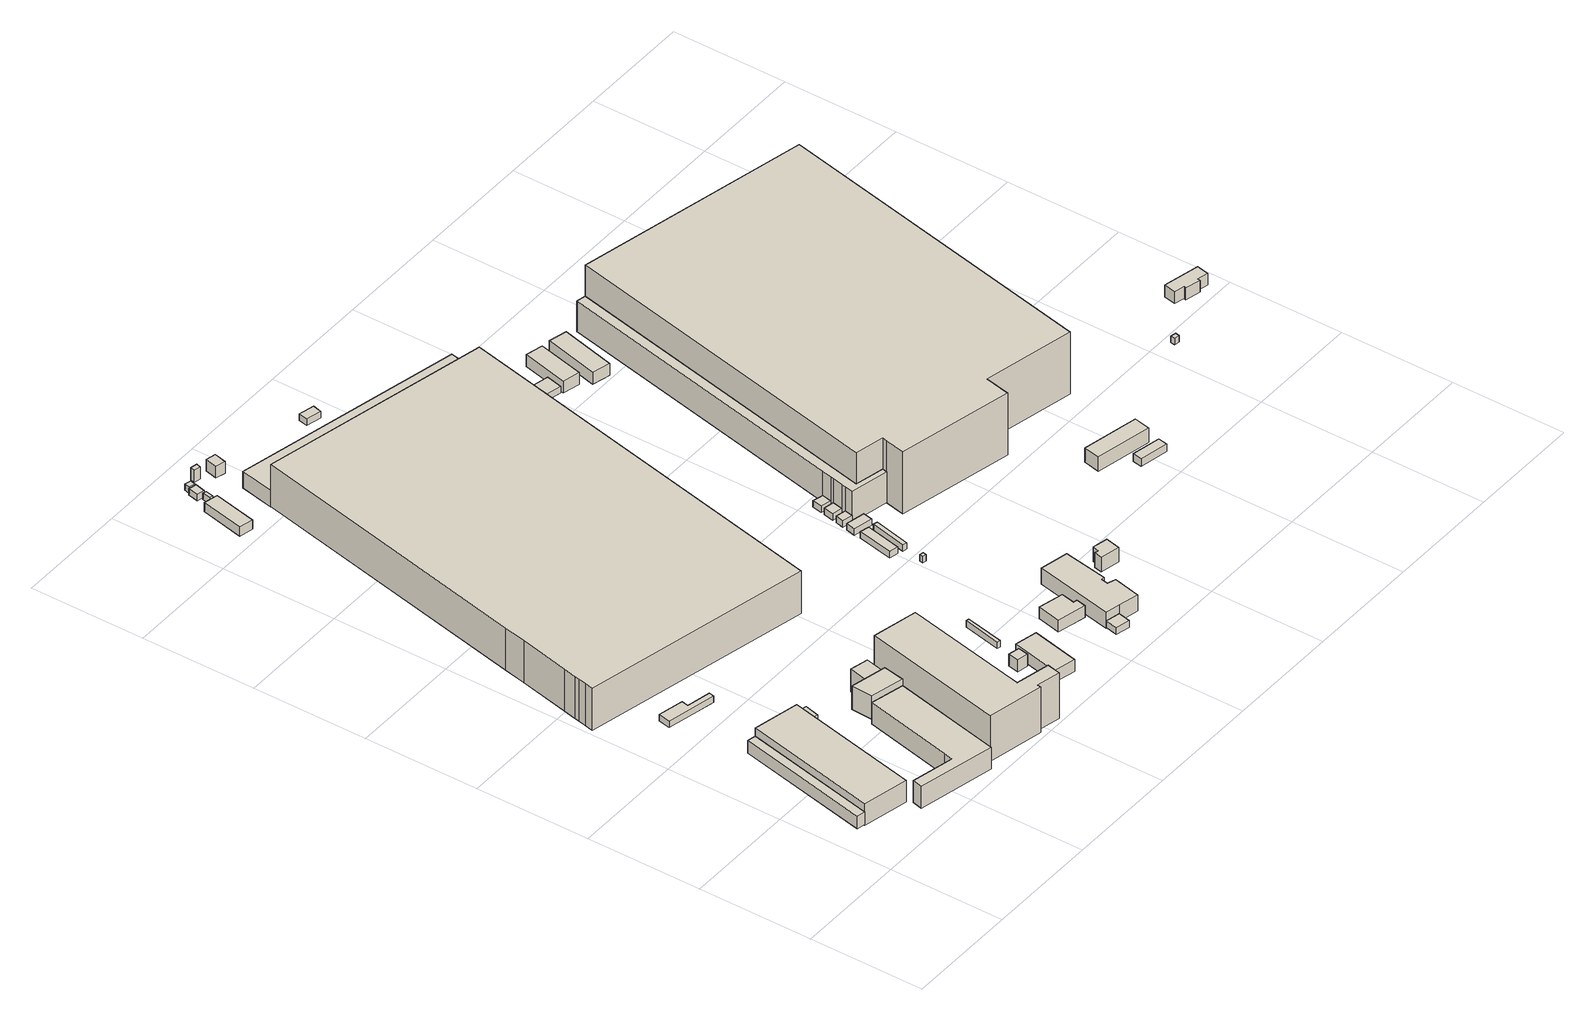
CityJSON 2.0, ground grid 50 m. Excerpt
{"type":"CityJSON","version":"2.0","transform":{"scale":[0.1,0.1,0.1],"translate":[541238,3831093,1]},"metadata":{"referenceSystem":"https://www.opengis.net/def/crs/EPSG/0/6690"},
"CityObjects":{
"building1":{"type":"Building","attributes":{"計測周辺長":126.7,"1/2500図郭":84,"区名":"住之江区","町丁目名称":"平林北２丁目","街区番号":9,"class":"3003","usage":"431","measuredHeight":5.9,"storeysAboveGround":1,"BuildingDetailAttribute.buildingRoofEdgeArea":220.75,"BuildingDetailAttribute.buildingStructureType":"610","BuildingDetailAttribute.buildingStructureOrgType":"2","BuildingDetailAttribute.detailedUsage":"1720","BuildingDetailAttribute.specifiedBuildingCoverageRate":0.6,"BuildingDetailAttribute.surveyYear":2017,"BuildingTsunamiRiskAttribute.description":"1","BuildingTsunamiRiskAttribute.rank":"1","BuildingTsunamiRiskAttribute.depth":0.27,"BuildingHighTideRiskAttribute.description":"1","BuildingHighTideRiskAttribute.rank":"2","BuildingHighTideRiskAttribute.depth":2.71,"BuildingIDAttribute.prefecture":"27","BuildingIDAttribute.city":"27125"},"geometry":[{"type":"Solid","lod":"1","boundaries":[[[[0,1,2,3]],[[2,4,5,3]],[[1,6,4,2]],[[0,7,6,1]],[[3,5,7,0]],[[4,6,7,5]]]]}]},
"building2":{"type":"Building","attributes":{"計測周辺長":160.28,"1/2500図郭":84,"区名":"住之江区","町丁目名称":"平林北２丁目","街区番号":9,"class":"3001","usage":"431","measuredHeight":10.1,"storeysAboveGround":1,"BuildingDetailAttribute.buildingRoofEdgeArea":1219.04,"BuildingDetailAttribute.buildingStructureType":"610","BuildingDetailAttribute.buildingStructureOrgType":"2","BuildingDetailAttribute.detailedUsage":"1720","BuildingDetailAttribute.specifiedBuildingCoverageRate":0.6,"BuildingDetailAttribute.surveyYear":2017,"BuildingTsunamiRiskAttribute.description":"1","BuildingTsunamiRiskAttribute.rank":"1","BuildingTsunamiRiskAttribute.depth":0.02,"BuildingHighTideRiskAttribute.description":"1","BuildingHighTideRiskAttribute.rank":"2","BuildingHighTideRiskAttribute.depth":2.81,"BuildingIDAttribute.prefecture":"27","BuildingIDAttribute.city":"27125"},"geometry":[{"type":"Solid","lod":"1","boundaries":[[[[8,9,10,11]],[[10,12,13,11]],[[9,14,12,10]],[[8,15,14,9]],[[11,13,15,8]],[[12,14,15,13]]]]}]},
"building3":{"type":"Building","attributes":{"class":"3001","BuildingDetailAttribute.specifiedBuildingCoverageRate":0.6,"BuildingDetailAttribute.surveyYear":2017,"BuildingTsunamiRiskAttribute.description":"1","BuildingTsunamiRiskAttribute.rank":"1","BuildingTsunamiRiskAttribute.depth":0.44,"BuildingHighTideRiskAttribute.description":"1","BuildingHighTideRiskAttribute.rank":"2","BuildingHighTideRiskAttribute.depth":2.87,"BuildingIDAttribute.prefecture":"27","BuildingIDAttribute.city":"27125"},"geometry":[{"type":"Solid","lod":"1","boundaries":[[[[16,17,18,19,20,21]],[[20,22,23,21]],[[19,24,22,20]],[[18,25,24,19]],[[17,26,25,18]],[[16,27,26,17]],[[21,23,27,16]],[[22,24,25,26,27,23]]]]}]},
"building4":{"type":"Building","attributes":{"計測周辺長":202.69,"1/2500図郭":84,"区名":"住之江区","町丁目名称":"平林北２丁目","街区番号":9,"class":"3001","usage":"452","measuredHeight":10.1,"storeysAboveGround":1,"BuildingDetailAttribute.buildingRoofEdgeArea":1030.91,"BuildingDetailAttribute.buildingStructureType":"610","BuildingDetailAttribute.buildingStructureOrgType":"2","BuildingDetailAttribute.detailedUsage":"1620","BuildingDetailAttribute.specifiedBuildingCoverageRate":0.6,"BuildingDetailAttribute.surveyYear":2017,"BuildingTsunamiRiskAttribute.description":"1","BuildingTsunamiRiskAttribute.rank":"1","BuildingTsunamiRiskAttribute.depth":0.11,"BuildingHighTideRiskAttribute.description":"1","BuildingHighTideRiskAttribute.rank":"2","BuildingHighTideRiskAttribute.depth":2.33,"BuildingIDAttribute.prefecture":"27","BuildingIDAttribute.city":"27125"},"geometry":[{"type":"Solid","lod":"1","boundaries":[[[[28,29,30,31,32,33,34]],[[33,35,36,34]],[[32,37,35,33]],[[31,38,37,32]],[[30,39,38,31]],[[29,40,39,30]],[[28,41,40,29]],[[34,36,41,28]],[[35,37,38,39,40,41,36]]]]}]},
"building5":{"type":"Building","attributes":{"計測周辺長":21.59,"1/2500図郭":84,"区名":"住之江区","町丁目名称":"平林北２丁目","街区番号":9,"class":"3001","usage":"452","measuredHeight":6.2,"storeysAboveGround":2,"BuildingDetailAttribute.buildingRoofEdgeArea":27.48,"BuildingDetailAttribute.buildingStructureType":"610","BuildingDetailAttribute.buildingStructureOrgType":"2","BuildingDetailAttribute.detailedUsage":"1620","BuildingDetailAttribute.specifiedBuildingCoverageRate":0.6,"BuildingDetailAttribute.surveyYear":2017,"BuildingTsunamiRiskAttribute.description":"1","BuildingTsunamiRiskAttribute.rank":"1","BuildingTsunamiRiskAttribute.depth":0.25,"BuildingHighTideRiskAttribute.description":"1","BuildingHighTideRiskAttribute.rank":"2","BuildingHighTideRiskAttribute.depth":2.68,"BuildingIDAttribute.prefecture":"27","BuildingIDAttribute.city":"27125"},"geometry":[{"type":"Solid","lod":"1","boundaries":[[[[42,43,44,45]],[[44,46,47,45]],[[43,48,46,44]],[[42,49,48,43]],[[45,47,49,42]],[[46,48,49,47]]]]}]},
"building6":{"type":"Building","attributes":{"計測周辺長":202.69,"1/2500図郭":84,"区名":"住之江区","町丁目名称":"平林北２丁目","街区番号":9,"class":"3003","usage":"452","measuredHeight":10.9,"storeysAboveGround":1,"BuildingDetailAttribute.buildingRoofEdgeArea":1030.91,"BuildingDetailAttribute.buildingStructureType":"610","BuildingDetailAttribute.buildingStructureOrgType":"2","BuildingDetailAttribute.detailedUsage":"1620","BuildingDetailAttribute.specifiedBuildingCoverageRate":0.6,"BuildingDetailAttribute.surveyYear":2017,"BuildingTsunamiRiskAttribute.description":"1","BuildingTsunamiRiskAttribute.rank":"1","BuildingTsunamiRiskAttribute.depth":0.38,"BuildingHighTideRiskAttribute.description":"1","BuildingHighTideRiskAttribute.rank":"2","BuildingHighTideRiskAttribute.depth":2.79,"BuildingIDAttribute.prefecture":"27","BuildingIDAttribute.city":"27125"},"geometry":[{"type":"Solid","lod":"1","boundaries":[[[[50,51,52,53]],[[52,54,55,53]],[[51,56,54,52]],[[50,57,56,51]],[[53,55,57,50]],[[54,56,57,55]]]]}]},
"building7":{"type":"Building","attributes":{"計測周辺長":202.69,"1/2500図郭":84,"区名":"住之江区","町丁目名称":"平林北２丁目","街区番号":9,"class":"3003","usage":"452","measuredHeight":10.4,"storeysAboveGround":1,"BuildingDetailAttribute.buildingRoofEdgeArea":1030.91,"BuildingDetailAttribute.buildingStructureType":"610","BuildingDetailAttribute.buildingStructureOrgType":"2","BuildingDetailAttribute.detailedUsage":"1620","BuildingDetailAttribute.specifiedBuildingCoverageRate":0.6,"BuildingDetailAttribute.surveyYear":2017,"BuildingTsunamiRiskAttribute.description":"1","BuildingTsunamiRiskAttribute.rank":"1","BuildingTsunamiRiskAttribute.depth":0.38,"BuildingHighTideRiskAttribute.description":"1","BuildingHighTideRiskAttribute.rank":"3","BuildingHighTideRiskAttribute.depth":3,"BuildingIDAttribute.prefecture":"27","BuildingIDAttribute.city":"27125"},"geometry":[{"type":"Solid","lod":"1","boundaries":[[[[58,59,60,61]],[[60,62,63,61]],[[59,64,62,60]],[[58,65,64,59]],[[61,63,65,58]],[[62,64,65,63]]]]}]},
"building8":{"type":"Building","attributes":{"計測周辺長":203.47,"1/2500図郭":84,"区名":"住之江区","町丁目名称":"平林北２丁目","街区番号":9,"class":"3002","usage":"431","measuredHeight":21.2,"storeysAboveGround":4,"BuildingDetailAttribute.buildingRoofEdgeArea":1546.78,"BuildingDetailAttribute.buildingStructureType":"603","BuildingDetailAttribute.buildingStructureOrgType":"3","BuildingDetailAttribute.detailedUsage":"1720","BuildingDetailAttribute.specifiedBuildingCoverageRate":0.6,"BuildingDetailAttribute.surveyYear":2017,"BuildingTsunamiRiskAttribute.description":"1","BuildingTsunamiRiskAttribute.rank":"1","BuildingTsunamiRiskAttribute.depth":0.26,"BuildingHighTideRiskAttribute.description":"1","BuildingHighTideRiskAttribute.rank":"2","BuildingHighTideRiskAttribute.depth":2.62,"BuildingIDAttribute.prefecture":"27","BuildingIDAttribute.city":"27125"},"geometry":[{"type":"Solid","lod":"1","boundaries":[[[[66,67,68,69,70,71,72,73,74]],[[73,75,76,74]],[[72,77,75,73]],[[71,78,77,72]],[[70,79,78,71]],[[69,80,79,70]],[[68,81,80,69]],[[67,82,81,68]],[[66,83,82,67]],[[74,76,83,66]],[[75,77,78,79,80,81,82,83,76]]]]}]},
"building9":{"type":"Building","attributes":{"計測周辺長":203.47,"1/2500図郭":84,"区名":"住之江区","町丁目名称":"平林北２丁目","街区番号":9,"class":"3003","usage":"431","measuredHeight":6.2,"storeysAboveGround":4,"BuildingDetailAttribute.buildingRoofEdgeArea":1546.78,"BuildingDetailAttribute.buildingStructureType":"603","BuildingDetailAttribute.buildingStructureOrgType":"3","BuildingDetailAttribute.detailedUsage":"1720","BuildingDetailAttribute.specifiedBuildingCoverageRate":0.6,"BuildingDetailAttribute.surveyYear":2017,"BuildingTsunamiRiskAttribute.description":"1","BuildingTsunamiRiskAttribute.rank":"1","BuildingTsunamiRiskAttribute.depth":0.26,"BuildingHighTideRiskAttribute.description":"1","BuildingHighTideRiskAttribute.rank":"2","BuildingHighTideRiskAttribute.depth":2.66,"BuildingIDAttribute.prefecture":"27","BuildingIDAttribute.city":"27125"},"geometry":[{"type":"Solid","lod":"1","boundaries":[[[[84,85,86,87]],[[86,88,89,87]],[[85,90,88,86]],[[84,91,90,85]],[[87,89,91,84]],[[88,90,91,89]]]]}]},
"building10":{"type":"Building","attributes":{"class":"3001","measuredHeight":4.4,"BuildingDetailAttribute.specifiedBuildingCoverageRate":0.6,"BuildingDetailAttribute.surveyYear":2017,"BuildingTsunamiRiskAttribute.description":"1","BuildingTsunamiRiskAttribute.rank":"1","BuildingTsunamiRiskAttribute.depth":0.47,"BuildingHighTideRiskAttribute.description":"1","BuildingHighTideRiskAttribute.rank":"2","BuildingHighTideRiskAttribute.depth":2.94,"BuildingIDAttribute.prefecture":"27","BuildingIDAttribute.city":"27125"},"geometry":[{"type":"Solid","lod":"1","boundaries":[[[[92,93,94,95]],[[94,96,97,95]],[[93,98,96,94]],[[92,99,98,93]],[[95,97,99,92]],[[96,98,99,97]]]]}]},
"building11":{"type":"Building","attributes":{"class":"3001","BuildingDetailAttribute.specifiedBuildingCoverageRate":0.6,"BuildingDetailAttribute.surveyYear":2017,"BuildingTsunamiRiskAttribute.description":"1","BuildingTsunamiRiskAttribute.rank":"1","BuildingTsunamiRiskAttribute.depth":0.45,"BuildingHighTideRiskAttribute.description":"1","BuildingHighTideRiskAttribute.rank":"2","BuildingHighTideRiskAttribute.depth":2.92,"BuildingIDAttribute.prefecture":"27","BuildingIDAttribute.city":"27125"},"geometry":[{"type":"Solid","lod":"1","boundaries":[[[[100,101,102,103]],[[102,104,105,103]],[[101,106,104,102]],[[100,107,106,101]],[[103,105,107,100]],[[104,106,107,105]]]]}]},
"building12":{"type":"Building","attributes":{"class":"3001","BuildingDetailAttribute.specifiedBuildingCoverageRate":0.6,"BuildingDetailAttribute.surveyYear":2017,"BuildingTsunamiRiskAttribute.description":"1","BuildingTsunamiRiskAttribute.rank":"1","BuildingTsunamiRiskAttribute.depth":0.45,"BuildingHighTideRiskAttribute.description":"1","BuildingHighTideRiskAttribute.rank":"2","BuildingHighTideRiskAttribute.depth":2.92,"BuildingIDAttribute.prefecture":"27","BuildingIDAttribute.city":"27125"},"geometry":[{"type":"Solid","lod":"1","boundaries":[[[[108,109,110,111]],[[110,112,113,111]],[[109,114,112,110]],[[108,115,114,109]],[[111,113,115,108]],[[112,114,115,113]]]]}]},
"building13":{"type":"Building","attributes":{"class":"3001","BuildingDetailAttribute.specifiedBuildingCoverageRate":0.6,"BuildingDetailAttribute.surveyYear":2017,"BuildingTsunamiRiskAttribute.description":"1","BuildingTsunamiRiskAttribute.rank":"1","BuildingTsunamiRiskAttribute.depth":0.45,"BuildingHighTideRiskAttribute.description":"1","BuildingHighTideRiskAttribute.rank":"2","BuildingHighTideRiskAttribute.depth":2.92,"BuildingIDAttribute.prefecture":"27","BuildingIDAttribute.city":"27125"},"geometry":[{"type":"Solid","lod":"1","boundaries":[[[[116,117,118,119]],[[118,120,121,119]],[[117,122,120,118]],[[116,123,122,117]],[[119,121,123,116]],[[120,122,123,121]]]]}]},
"building14":{"type":"Building","attributes":{"計測周辺長":19.19,"1/2500図郭":84,"区名":"住之江区","町丁目名称":"平林北２丁目","街区番号":9,"class":"3003","usage":"431","measuredHeight":5.7,"storeysAboveGround":1,"BuildingDetailAttribute.buildingRoofEdgeArea":23,"BuildingDetailAttribute.buildingStructureType":"610","BuildingDetailAttribute.buildingStructureOrgType":"2","BuildingDetailAttribute.detailedUsage":"1720","BuildingDetailAttribute.specifiedBuildingCoverageRate":0.6,"BuildingDetailAttribute.surveyYear":2017,"BuildingTsunamiRiskAttribute.description":"1","BuildingTsunamiRiskAttribute.rank":"1","BuildingTsunamiRiskAttribute.depth":0.25,"BuildingHighTideRiskAttribute.description":"1","BuildingHighTideRiskAttribute.rank":"2","BuildingHighTideRiskAttribute.depth":2.65,"BuildingIDAttribute.prefecture":"27","BuildingIDAttribute.city":"27125"},"geometry":[{"type":"Solid","lod":"1","boundaries":[[[[124,125,126,127]],[[126,128,129,127]],[[125,130,128,126]],[[124,131,130,125]],[[127,129,131,124]],[[128,130,131,129]]]]}]},
"building15":{"type":"Building","attributes":{"計測周辺長":585.94,"1/2500図郭":84,"区名":"住之江区","町丁目名称":"平林北１丁目","街区番号":2,"class":"3001","usage":"441","measuredHeight":19.8,"storeysAboveGround":3,"BuildingDetailAttribute.buildingRoofEdgeArea":19507.94,"BuildingDetailAttribute.buildingStructureType":"610","BuildingDetailAttribute.buildingStructureOrgType":"2","BuildingDetailAttribute.detailedUsage":"1510","BuildingDetailAttribute.specifiedBuildingCoverageRate":0.6,"BuildingDetailAttribute.surveyYear":2017,"BuildingTsunamiRiskAttribute.description":"1","BuildingTsunamiRiskAttribute.rank":"2","BuildingTsunamiRiskAttribute.depth":0.59,"BuildingHighTideRiskAttribute.description":"1","BuildingHighTideRiskAttribute.rank":"3","BuildingHighTideRiskAttribute.depth":3.01,"BuildingIDAttribute.prefecture":"27","BuildingIDAttribute.city":"27125"},"geometry":[{"type":"Solid","lod":"1","boundaries":[[[[132,133,134,135,136,137,138,139,140,141]],[[140,142,143,141]],[[139,144,142,140]],[[138,145,144,139]],[[137,146,145,138]],[[136,147,146,137]],[[135,148,147,136]],[[134,149,148,135]],[[133,150,149,134]],[[132,151,150,133]],[[141,143,151,132]],[[142,144,145,146,147,148,149,150,151,143]]]]}]},
"building16":{"type":"Building","attributes":{"計測周辺長":62.22,"1/2500図郭":84,"区名":"住之江区","町丁目名称":"平林北２丁目","街区番号":9,"class":"3003","usage":"431","measuredHeight":5.5,"storeysAboveGround":1,"BuildingDetailAttribute.buildingRoofEdgeArea":210.51,"BuildingDetailAttribute.buildingStructureType":"610","BuildingDetailAttribute.buildingStructureOrgType":"2","BuildingDetailAttribute.detailedUsage":"1720","BuildingDetailAttribute.specifiedBuildingCoverageRate":0.6,"BuildingDetailAttribute.surveyYear":2017,"BuildingTsunamiRiskAttribute.description":"1","BuildingTsunamiRiskAttribute.rank":"1","BuildingTsunamiRiskAttribute.depth":0.13,"BuildingHighTideRiskAttribute.description":"1","BuildingHighTideRiskAttribute.rank":"2","BuildingHighTideRiskAttribute.depth":2.54,"BuildingIDAttribute.prefecture":"27","BuildingIDAttribute.city":"27125"},"geometry":[{"type":"Solid","lod":"1","boundaries":[[[[152,153,154,155]],[[154,156,157,155]],[[153,158,156,154]],[[152,159,158,153]],[[155,157,159,152]],[[156,158,159,157]]]]}]},
"building17":{"type":"Building","attributes":{"class":"3001","measuredHeight":5.7,"BuildingDetailAttribute.specifiedBuildingCoverageRate":0.6,"BuildingDetailAttribute.surveyYear":2017,"BuildingTsunamiRiskAttribute.description":"1","BuildingTsunamiRiskAttribute.rank":"2","BuildingTsunamiRiskAttribute.depth":0.67,"BuildingHighTideRiskAttribute.description":"1","BuildingHighTideRiskAttribute.rank":"3","BuildingHighTideRiskAttribute.depth":3.14,"BuildingIDAttribute.prefecture":"27","BuildingIDAttribute.city":"27125"},"geometry":[{"type":"Solid","lod":"1","boundaries":[[[[160,161,162,163]],[[162,164,165,163]],[[161,166,164,162]],[[160,167,166,161]],[[163,165,167,160]],[[164,166,167,165]]]]}]},
"building18":{"type":"Building","attributes":{"class":"3001","measuredHeight":5.4,"BuildingDetailAttribute.specifiedBuildingCoverageRate":0.6,"BuildingDetailAttribute.surveyYear":2017,"BuildingTsunamiRiskAttribute.description":"1","BuildingTsunamiRiskAttribute.rank":"1","BuildingTsunamiRiskAttribute.depth":0.47,"BuildingHighTideRiskAttribute.description":"1","BuildingHighTideRiskAttribute.rank":"2","BuildingHighTideRiskAttribute.depth":2.93,"BuildingIDAttribute.prefecture":"27","BuildingIDAttribute.city":"27125"},"geometry":[{"type":"Solid","lod":"1","boundaries":[[[[168,169,170,171]],[[170,172,173,171]],[[169,174,172,170]],[[168,175,174,169]],[[171,173,175,168]],[[172,174,175,173]]]]}]},
"building19":{"type":"Building","attributes":{"class":"3001","BuildingDetailAttribute.specifiedBuildingCoverageRate":0.6,"BuildingDetailAttribute.surveyYear":2017,"BuildingTsunamiRiskAttribute.description":"1","BuildingTsunamiRiskAttribute.rank":"1","BuildingTsunamiRiskAttribute.depth":0.33,"BuildingHighTideRiskAttribute.description":"1","BuildingHighTideRiskAttribute.rank":"2","BuildingHighTideRiskAttribute.depth":2.72,"BuildingIDAttribute.prefecture":"27","BuildingIDAttribute.city":"27125"},"geometry":[{"type":"Solid","lod":"1","boundaries":[[[[176,177,178,179]],[[178,180,181,179]],[[177,182,180,178]],[[176,183,182,177]],[[179,181,183,176]],[[180,182,183,181]]]]}]},
"building20":{"type":"Building","attributes":{"class":"3001","measuredHeight":5.4,"BuildingDetailAttribute.specifiedBuildingCoverageRate":0.6,"BuildingDetailAttribute.surveyYear":2017,"BuildingTsunamiRiskAttribute.description":"1","BuildingTsunamiRiskAttribute.rank":"1","BuildingTsunamiRiskAttribute.depth":0.46,"BuildingHighTideRiskAttribute.description":"1","BuildingHighTideRiskAttribute.rank":"2","BuildingHighTideRiskAttribute.depth":2.87,"BuildingIDAttribute.prefecture":"27","BuildingIDAttribute.city":"27125"},"geometry":[{"type":"Solid","lod":"1","boundaries":[[[[184,185,186,187,188,189]],[[188,190,191,189]],[[187,192,190,188]],[[186,193,192,187]],[[185,194,193,186]],[[184,195,194,185]],[[189,191,195,184]],[[190,192,193,194,195,191]]]]}]},
"building21":{"type":"Building","attributes":{"計測周辺長":23.78,"1/2500図郭":84,"区名":"住之江区","町丁目名称":"平林北２丁目","街区番号":9,"class":"3001","usage":"431","measuredHeight":3,"storeysAboveGround":1,"BuildingDetailAttribute.buildingRoofEdgeArea":35.18,"BuildingDetailAttribute.buildingStructureType":"610","BuildingDetailAttribute.buildingStructureOrgType":"2","BuildingDetailAttribute.detailedUsage":"1720","BuildingDetailAttribute.specifiedBuildingCoverageRate":0.6,"BuildingDetailAttribute.surveyYear":2017,"BuildingTsunamiRiskAttribute.description":"1","BuildingTsunamiRiskAttribute.rank":"1","BuildingTsunamiRiskAttribute.depth":0.22,"BuildingHighTideRiskAttribute.description":"1","BuildingHighTideRiskAttribute.rank":"2","BuildingHighTideRiskAttribute.depth":2.64,"BuildingIDAttribute.prefecture":"27","BuildingIDAttribute.city":"27125"},"geometry":[{"type":"Solid","lod":"1","boundaries":[[[[196,197,198,199]],[[198,200,201,199]],[[197,202,200,198]],[[196,203,202,197]],[[199,201,203,196]],[[200,202,203,201]]]]}]},
"building22":{"type":"Building","attributes":{"計測周辺長":102.93,"1/2500図郭":84,"区名":"住之江区","町丁目名称":"平林北２丁目","街区番号":9,"class":"3001","usage":"401","measuredHeight":7.6,"storeysAboveGround":1,"BuildingDetailAttribute.buildingRoofEdgeArea":481.27,"BuildingDetailAttribute.buildingStructureType":"610","BuildingDetailAttribute.buildingStructureOrgType":"2","BuildingDetailAttribute.detailedUsage":"1310","BuildingDetailAttribute.specifiedBuildingCoverageRate":0.6,"BuildingDetailAttribute.surveyYear":2017,"BuildingTsunamiRiskAttribute.description":"1","BuildingTsunamiRiskAttribute.rank":"1","BuildingTsunamiRiskAttribute.depth":0.24,"BuildingHighTideRiskAttribute.description":"1","BuildingHighTideRiskAttribute.rank":"2","BuildingHighTideRiskAttribute.depth":2.64,"BuildingIDAttribute.prefecture":"27","BuildingIDAttribute.city":"27125"},"geometry":[{"type":"Solid","lod":"1","boundaries":[[[[204,205,206,207,208,209,210,211,212]],[[211,213,214,212]],[[210,215,213,211]],[[209,216,215,210]],[[208,217,216,209]],[[207,218,217,208]],[[206,219,218,207]],[[205,220,219,206]],[[204,221,220,205]],[[212,214,221,204]],[[213,215,216,217,218,219,220,221,214]]]]}]},
"building23":{"type":"Building","attributes":{"class":"3001","BuildingDetailAttribute.specifiedBuildingCoverageRate":0.6,"BuildingDetailAttribute.surveyYear":2017,"BuildingTsunamiRiskAttribute.description":"1","BuildingTsunamiRiskAttribute.rank":"2","BuildingTsunamiRiskAttribute.depth":1.82,"BuildingHighTideRiskAttribute.description":"1","BuildingHighTideRiskAttribute.rank":"3","BuildingHighTideRiskAttribute.depth":4.21,"BuildingIDAttribute.prefecture":"27","BuildingIDAttribute.city":"27125"},"geometry":[{"type":"Solid","lod":"1","boundaries":[[[[222,223,224,225]],[[224,226,227,225]],[[223,228,226,224]],[[222,229,228,223]],[[225,227,229,222]],[[226,228,229,227]]]]}]},
"building24":{"type":"Building","attributes":{"計測周辺長":585.94,"1/2500図郭":84,"区名":"住之江区","町丁目名称":"平林北１丁目","街区番号":2,"class":"3003","usage":"441","measuredHeight":7.6,"storeysAboveGround":3,"BuildingDetailAttribute.buildingRoofEdgeArea":19507.94,"BuildingDetailAttribute.buildingStructureType":"610","BuildingDetailAttribute.buildingStructureOrgType":"2","BuildingDetailAttribute.detailedUsage":"1510","BuildingDetailAttribute.specifiedBuildingCoverageRate":0.6,"BuildingDetailAttribute.surveyYear":2017,"BuildingTsunamiRiskAttribute.description":"1","BuildingTsunamiRiskAttribute.rank":"2","BuildingTsunamiRiskAttribute.depth":2.06,"BuildingHighTideRiskAttribute.description":"1","BuildingHighTideRiskAttribute.rank":"3","BuildingHighTideRiskAttribute.depth":4.5,"BuildingIDAttribute.prefecture":"27","BuildingIDAttribute.city":"27125"},"geometry":[{"type":"Solid","lod":"1","boundaries":[[[[230,231,232,233]],[[232,234,235,233]],[[231,236,234,232]],[[230,237,236,231]],[[233,235,237,230]],[[234,236,237,235]]]]}]},
"building25":{"type":"Building","attributes":{"class":"3003","BuildingDetailAttribute.specifiedBuildingCoverageRate":0.6,"BuildingDetailAttribute.surveyYear":2017,"BuildingTsunamiRiskAttribute.description":"1","BuildingTsunamiRiskAttribute.rank":"2","BuildingTsunamiRiskAttribute.depth":2.93,"BuildingHighTideRiskAttribute.description":"1","BuildingHighTideRiskAttribute.rank":"4","BuildingHighTideRiskAttribute.depth":5.32,"BuildingIDAttribute.prefecture":"27","BuildingIDAttribute.city":"27125"},"geometry":[{"type":"Solid","lod":"1","boundaries":[[[[238,239,240,241]],[[240,242,243,241]],[[239,244,242,240]],[[238,245,244,239]],[[241,243,245,238]],[[242,244,245,243]]]]}]},
"building26":{"type":"Building","attributes":{"class":"3001","BuildingDetailAttribute.specifiedBuildingCoverageRate":0.6,"BuildingDetailAttribute.surveyYear":2017,"BuildingTsunamiRiskAttribute.description":"1","BuildingTsunamiRiskAttribute.rank":"2","BuildingTsunamiRiskAttribute.depth":0.61,"BuildingHighTideRiskAttribute.description":"1","BuildingHighTideRiskAttribute.rank":"3","BuildingHighTideRiskAttribute.depth":3.07,"BuildingIDAttribute.prefecture":"27","BuildingIDAttribute.city":"27125"},"geometry":[{"type":"Solid","lod":"1","boundaries":[[[[246,247,248,249]],[[248,250,251,249]],[[247,252,250,248]],[[246,253,252,247]],[[249,251,253,246]],[[250,252,253,251]]]]}]},
"building27":{"type":"Building","attributes":{"class":"3003","BuildingDetailAttribute.specifiedBuildingCoverageRate":0.6,"BuildingDetailAttribute.surveyYear":2017,"BuildingTsunamiRiskAttribute.description":"1","BuildingTsunamiRiskAttribute.rank":"2","BuildingTsunamiRiskAttribute.depth":2.93,"BuildingHighTideRiskAttribute.description":"1","BuildingHighTideRiskAttribute.rank":"4","BuildingHighTideRiskAttribute.depth":5.32,"BuildingIDAttribute.prefecture":"27","BuildingIDAttribute.city":"27125"},"geometry":[{"type":"Solid","lod":"1","boundaries":[[[[254,255,256,257]],[[256,258,259,257]],[[255,260,258,256]],[[254,261,260,255]],[[257,259,261,254]],[[258,260,261,259]]]]}]},
"building28":{"type":"Building","attributes":{"class":"3003","BuildingDetailAttribute.specifiedBuildingCoverageRate":0.6,"BuildingDetailAttribute.surveyYear":2017,"BuildingTsunamiRiskAttribute.description":"1","BuildingTsunamiRiskAttribute.rank":"3","BuildingTsunamiRiskAttribute.depth":3.01,"BuildingHighTideRiskAttribute.description":"1","BuildingHighTideRiskAttribute.rank":"4","BuildingHighTideRiskAttribute.depth":5.41,"BuildingIDAttribute.prefecture":"27","BuildingIDAttribute.city":"27125"},"geometry":[{"type":"Solid","lod":"1","boundaries":[[[[262,263,264,265]],[[264,266,267,265]],[[263,268,266,264]],[[262,269,268,263]],[[265,267,269,262]],[[266,268,269,267]]]]}]},
"building29":{"type":"Building","attributes":{"class":"3003","BuildingDetailAttribute.specifiedBuildingCoverageRate":0.6,"BuildingDetailAttribute.surveyYear":2017,"BuildingTsunamiRiskAttribute.description":"1","BuildingTsunamiRiskAttribute.rank":"2","BuildingTsunamiRiskAttribute.depth":2.99,"BuildingHighTideRiskAttribute.description":"1","BuildingHighTideRiskAttribute.rank":"4","BuildingHighTideRiskAttribute.depth":5.39,"BuildingIDAttribute.prefecture":"27","BuildingIDAttribute.city":"27125"},"geometry":[{"type":"Solid","lod":"1","boundaries":[[[[270,271,272,273]],[[272,274,275,273]],[[271,276,274,272]],[[270,277,276,271]],[[273,275,277,270]],[[274,276,277,275]]]]}]},
"building30":{"type":"Building","attributes":{"class":"3003","BuildingDetailAttribute.specifiedBuildingCoverageRate":0.6,"BuildingDetailAttribute.surveyYear":2017,"BuildingTsunamiRiskAttribute.description":"1","BuildingTsunamiRiskAttribute.rank":"2","BuildingTsunamiRiskAttribute.depth":2.99,"BuildingHighTideRiskAttribute.description":"1","BuildingHighTideRiskAttribute.rank":"4","BuildingHighTideRiskAttribute.depth":5.39,"BuildingIDAttribute.prefecture":"27","BuildingIDAttribute.city":"27125"},"geometry":[{"type":"Solid","lod":"1","boundaries":[[[[278,279,280,281]],[[280,282,283,281]],[[279,284,282,280]],[[278,285,284,279]],[[281,283,285,278]],[[282,284,285,283]]]]}]},
"building31":{"type":"Building","attributes":{"class":"3003","BuildingDetailAttribute.specifiedBuildingCoverageRate":0.6,"BuildingDetailAttribute.surveyYear":2017,"BuildingTsunamiRiskAttribute.description":"1","BuildingTsunamiRiskAttribute.rank":"2","BuildingTsunamiRiskAttribute.depth":2.76,"BuildingHighTideRiskAttribute.description":"1","BuildingHighTideRiskAttribute.rank":"4","BuildingHighTideRiskAttribute.depth":5.16,"BuildingIDAttribute.prefecture":"27","BuildingIDAttribute.city":"27125"},"geometry":[{"type":"Solid","lod":"1","boundaries":[[[[286,287,288,289]],[[288,290,291,289]],[[287,292,290,288]],[[286,293,292,287]],[[289,291,293,286]],[[290,292,293,291]]]]}]},
"building32":{"type":"Building","attributes":{"計測周辺長":30.21,"1/2500図郭":84,"区名":"住之江区","町丁目名称":"平林北２丁目","街区番号":9,"class":"3001","usage":"401","measuredHeight":6.7,"storeysAboveGround":2,"BuildingDetailAttribute.buildingRoofEdgeArea":50.59,"BuildingDetailAttribute.buildingStructureType":"601","BuildingDetailAttribute.buildingStructureOrgType":"1","BuildingDetailAttribute.detailedUsage":"1310","BuildingDetailAttribute.specifiedBuildingCoverageRate":0.6,"BuildingDetailAttribute.surveyYear":2017,"BuildingTsunamiRiskAttribute.description":"1","BuildingTsunamiRiskAttribute.rank":"2","BuildingTsunamiRiskAttribute.depth":0.5,"BuildingHighTideRiskAttribute.description":"1","BuildingHighTideRiskAttribute.rank":"2","BuildingHighTideRiskAttribute.depth":2.9,"BuildingIDAttribute.prefecture":"27","BuildingIDAttribute.city":"27125"},"geometry":[{"type":"Solid","lod":"1","boundaries":[[[[294,295,296,297,298,299]],[[298,300,301,299]],[[297,302,300,298]],[[296,303,302,297]],[[295,304,303,296]],[[294,305,304,295]],[[299,301,305,294]],[[300,302,303,304,305,301]]]]}]},
"building33":{"type":"Building","attributes":{"class":"3001","BuildingDetailAttribute.specifiedBuildingCoverageRate":0.6,"BuildingDetailAttribute.surveyYear":2017,"BuildingTsunamiRiskAttribute.description":"1","BuildingTsunamiRiskAttribute.rank":"3","BuildingTsunamiRiskAttribute.depth":3.24,"BuildingHighTideRiskAttribute.description":"1","BuildingHighTideRiskAttribute.rank":"4","BuildingHighTideRiskAttribute.depth":5.66,"BuildingIDAttribute.prefecture":"27","BuildingIDAttribute.city":"27125"},"geometry":[{"type":"Solid","lod":"1","boundaries":[[[[306,307,308,309]],[[308,310,311,309]],[[307,312,310,308]],[[306,313,312,307]],[[309,311,313,306]],[[310,312,313,311]]]]}]},
"building34":{"type":"Building","attributes":{"class":"3003","measuredHeight":14.4,"BuildingDetailAttribute.specifiedBuildingCoverageRate":0.6,"BuildingDetailAttribute.surveyYear":2017,"BuildingTsunamiRiskAttribute.description":"1","BuildingTsunamiRiskAttribute.rank":"2","BuildingTsunamiRiskAttribute.depth":2.84,"BuildingHighTideRiskAttribute.description":"1","BuildingHighTideRiskAttribute.rank":"4","BuildingHighTideRiskAttribute.depth":5.3,"BuildingIDAttribute.prefecture":"27","BuildingIDAttribute.city":"27125"},"geometry":[{"type":"Solid","lod":"1","boundaries":[[[[314,315,316,317,318,319,320,321,322,323,324]],[[323,325,326,324]],[[322,327,325,323]],[[321,328,327,322]],[[320,329,328,321]],[[319,330,329,320]],[[318,331,330,319]],[[317,332,331,318]],[[316,333,332,317]],[[315,334,333,316]],[[314,335,334,315]],[[324,326,335,314]],[[325,327,328,329,330,331,332,333,334,335,326]]]]}]},
"building35":{"type":"Building","attributes":{"class":"3001","measuredHeight":5.5,"BuildingDetailAttribute.specifiedBuildingCoverageRate":0.6,"BuildingDetailAttribute.surveyYear":2017,"BuildingTsunamiRiskAttribute.description":"1","BuildingTsunamiRiskAttribute.rank":"3","BuildingTsunamiRiskAttribute.depth":3.42,"BuildingHighTideRiskAttribute.description":"1","BuildingHighTideRiskAttribute.rank":"4","BuildingHighTideRiskAttribute.depth":5.85,"BuildingIDAttribute.prefecture":"27","BuildingIDAttribute.city":"27125"},"geometry":[{"type":"Solid","lod":"1","boundaries":[[[[336,337,338,339]],[[338,340,341,339]],[[337,342,340,338]],[[336,343,342,337]],[[339,341,343,336]],[[340,342,343,341]]]]}]},
"building36":{"type":"Building","attributes":{"class":"3001","measuredHeight":5.6,"BuildingDetailAttribute.specifiedBuildingCoverageRate":0.6,"BuildingDetailAttribute.surveyYear":2017,"BuildingTsunamiRiskAttribute.description":"1","BuildingTsunamiRiskAttribute.rank":"3","BuildingTsunamiRiskAttribute.depth":3.5,"BuildingHighTideRiskAttribute.description":"1","BuildingHighTideRiskAttribute.rank":"4","BuildingHighTideRiskAttribute.depth":5.92,"BuildingIDAttribute.prefecture":"27","BuildingIDAttribute.city":"27125"},"geometry":[{"type":"Solid","lod":"1","boundaries":[[[[344,345,346,347]],[[346,348,349,347]],[[345,350,348,346]],[[344,351,350,345]],[[347,349,351,344]],[[348,350,351,349]]]]}]},
"building37":{"type":"Building","attributes":{"class":"3001","measuredHeight":6.7,"BuildingDetailAttribute.specifiedBuildingCoverageRate":0.6,"BuildingDetailAttribute.surveyYear":2017,"BuildingTsunamiRiskAttribute.description":"1","BuildingTsunamiRiskAttribute.rank":"2","BuildingTsunamiRiskAttribute.depth":2.33,"BuildingHighTideRiskAttribute.description":"1","BuildingHighTideRiskAttribute.rank":"3","BuildingHighTideRiskAttribute.depth":4.73,"BuildingIDAttribute.prefecture":"27","BuildingIDAttribute.city":"27125"},"geometry":[{"type":"Solid","lod":"1","boundaries":[[[[352,353,354,355]],[[354,356,357,355]],[[353,358,356,354]],[[352,359,358,353]],[[355,357,359,352]],[[356,358,359,357]]]]}]},
"building38":{"type":"Building","attributes":{"class":"3001","measuredHeight":3.6,"BuildingDetailAttribute.specifiedBuildingCoverageRate":0.6,"BuildingDetailAttribute.surveyYear":2017,"BuildingTsunamiRiskAttribute.description":"1","BuildingTsunamiRiskAttribute.rank":"2","BuildingTsunamiRiskAttribute.depth":0.52,"BuildingHighTideRiskAttribute.description":"1","BuildingHighTideRiskAttribute.rank":"2","BuildingHighTideRiskAttribute.depth":2.92,"BuildingIDAttribute.prefecture":"27","BuildingIDAttribute.city":"27125"},"geometry":[{"type":"Solid","lod":"1","boundaries":[[[[360,361,362,363]],[[362,364,365,363]],[[361,366,364,362]],[[360,367,366,361]],[[363,365,367,360]],[[364,366,367,365]]]]}]},
"building39":{"type":"Building","attributes":{"class":"3002","measuredHeight":28.9,"BuildingDetailAttribute.specifiedBuildingCoverageRate":0.6,"BuildingDetailAttribute.surveyYear":2017,"BuildingTsunamiRiskAttribute.description":"1","BuildingTsunamiRiskAttribute.rank":"2","BuildingTsunamiRiskAttribute.depth":2.76,"BuildingHighTideRiskAttribute.description":"1","BuildingHighTideRiskAttribute.rank":"3","BuildingHighTideRiskAttribute.depth":4,"BuildingIDAttribute.prefecture":"27","BuildingIDAttribute.city":"27125"},"geometry":[{"type":"Solid","lod":"1","boundaries":[[[[368,369,370,371,372,373,374,375,376]],[[375,377,378,376]],[[374,379,377,375]],[[373,380,379,374]],[[372,381,380,373]],[[371,382,381,372]],[[370,383,382,371]],[[369,384,383,370]],[[368,385,384,369]],[[376,378,385,368]],[[377,379,380,381,382,383,384,385,378]]]]}]},
"building40":{"type":"Building","attributes":{"class":"3001","measuredHeight":3,"BuildingDetailAttribute.specifiedBuildingCoverageRate":0.6,"BuildingDetailAttribute.surveyYear":2017,"BuildingTsunamiRiskAttribute.description":"1","BuildingTsunamiRiskAttribute.rank":"2","BuildingTsunamiRiskAttribute.depth":0.88,"BuildingHighTideRiskAttribute.description":"1","BuildingHighTideRiskAttribute.rank":"3","BuildingHighTideRiskAttribute.depth":3.28,"BuildingIDAttribute.prefecture":"27","BuildingIDAttribute.city":"27125"},"geometry":[{"type":"Solid","lod":"1","boundaries":[[[[386,387,388,389]],[[388,390,391,389]],[[387,392,390,388]],[[386,393,392,387]],[[389,391,393,386]],[[390,392,393,391]]]]}]},
"building41":{"type":"Building","attributes":{"class":"3001","measuredHeight":5.5,"BuildingDetailAttribute.specifiedBuildingCoverageRate":0.6,"BuildingDetailAttribute.surveyYear":2017,"BuildingTsunamiRiskAttribute.description":"1","BuildingTsunamiRiskAttribute.rank":"2","BuildingTsunamiRiskAttribute.depth":1.01,"BuildingHighTideRiskAttribute.description":"1","BuildingHighTideRiskAttribute.rank":"3","BuildingHighTideRiskAttribute.depth":3.41,"BuildingIDAttribute.prefecture":"27","BuildingIDAttribute.city":"27125"},"geometry":[{"type":"Solid","lod":"1","boundaries":[[[[394,395,396,397,398,399,400,401]],[[400,402,403,401]],[[399,404,402,400]],[[398,405,404,399]],[[397,406,405,398]],[[396,407,406,397]],[[395,408,407,396]],[[394,409,408,395]],[[401,403,409,394]],[[402,404,405,406,407,408,409,403]]]]}]},
"building42":{"type":"Building","attributes":{"class":"3001","BuildingDetailAttribute.specifiedBuildingCoverageRate":0.6,"BuildingDetailAttribute.surveyYear":2017,"BuildingTsunamiRiskAttribute.description":"1","BuildingTsunamiRiskAttribute.rank":"2","BuildingTsunamiRiskAttribute.depth":0.59,"BuildingHighTideRiskAttribute.description":"1","BuildingHighTideRiskAttribute.rank":"2","BuildingHighTideRiskAttribute.depth":2.99,"BuildingIDAttribute.prefecture":"27","BuildingIDAttribute.city":"27125"},"geometry":[{"type":"Solid","lod":"1","boundaries":[[[[410,411,412,413]],[[412,414,415,413]],[[411,416,414,412]],[[410,417,416,411]],[[413,415,417,410]],[[414,416,417,415]]]]}]}
},
"vertices":[
[141,217,24],[105,225,24],[229,808,24],[266,800,24],[229,808,83],[266,800,83],[105,225,83],[141,217,83],
[466,758,20],[340,174,20],[141,217,20],[266,800,20],[141,217,121],[266,800,121],[340,174,121],[466,758,121],
[181,1126,25],[192,1179,25],[302,1155,25],[296,1125,25],[401,1103,25],[396,1081,25],[401,1103,55],[396,1081,55],[296,1125,55],[302,1155,55],[192,1179,55],[181,1126,55],
[692,46,6],[357,119,6],[368,164,6],[554,124,6],[563,165,6],[650,553,6],[795,519,6],[650,553,107],[795,519,107],[563,165,107],[554,124,107],[368,164,107],[357,119,107],[692,46,107],
[458,693,24],[470,759,24],[513,749,24],[496,684,24],[513,749,86],[496,684,86],[470,759,86],[458,693,86],
[655,646,28],[812,611,28],[795,519,28],[650,553,28],[795,519,137],[650,553,137],[812,611,137],[655,646,137],
[722,634,24],[741,714,24],[821,696,24],[803,616,24],[821,696,128],[803,616,128],[741,714,128],[722,634,128],
[925,98,21],[1073,66,21],[1061,7,21],[957,29,21],[954,13,21],[710,65,21],[842,681,21],[1040,639,21],[931,126,21],[1040,639,234],[931,126,234],[842,681,234],[710,65,234],[954,13,234],[957,29,234],[1061,7,234],[1073,66,234],[925,98,234],
[1040,639,25],[1071,633,25],[962,120,25],[931,126,25],[962,120,86],[931,126,86],[1071,633,86],[1040,639,86],
[171,3048,25],[212,3236,25],[273,3223,25],[232,3034,25],[273,3223,68],[232,3034,68],[212,3236,68],[171,3048,68],
[258,3246,26],[265,3281,26],[281,3278,26],[274,3243,26],[281,3278,56],[274,3243,56],[265,3281,56],[258,3246,56],
[247,3293,26],[257,3338,26],[291,3330,26],[280,3286,26],[291,3330,56],[280,3286,56],[257,3338,56],[247,3293,56],
[265,3343,25],[272,3367,25],[299,3360,25],[292,3336,25],[299,3360,55],[292,3336,55],[272,3367,55],[265,3343,55],
[1187,285,26],[1196,331,26],[1244,321,26],[1235,275,26],[1244,321,82],[1235,275,82],[1196,331,82],[1187,285,82],
[1377,2841,25],[1004,1125,25],[4,1343,25],[12,1381,25],[20,1416,25],[24,1436,25],[37,1493,25],[84,1709,25],[105,1807,25],[377,3058,25],[105,1807,222],[377,3058,222],[84,1709,222],[37,1493,222],[24,1436,222],[20,1416,222],[12,1381,222],[4,1343,222],[1004,1125,222],[1377,2841,222],
[1216,141,24],[1261,347,24],[1358,326,24],[1313,120,24],[1358,326,79],[1313,120,79],[1261,347,79],[1216,141,79],
[330,3366,24],[334,3386,24],[364,3380,24],[359,3360,24],[364,3380,81],[359,3360,81],[334,3386,81],[330,3366,81],
[396,3317,25],[409,3370,25],[452,3360,25],[438,3306,25],[452,3360,79],[438,3306,79],[409,3370,79],[396,3317,79],
[1255,426,24],[1291,592,24],[1305,589,24],[1270,423,24],[1305,589,54],[1270,423,54],[1291,592,54],[1255,426,54],
[1463,301,25],[1486,404,25],[1595,379,25],[1582,319,25],[1599,316,25],[1590,273,25],[1599,316,79],[1590,273,79],[1582,319,79],[1595,379,79],[1486,404,79],[1463,301,79],
[1648,161,26],[1636,107,26],[1574,121,26],[1586,175,26],[1574,121,57],[1586,175,57],[1636,107,57],[1648,161,57],
[1657,518,21],[1780,492,21],[1747,299,21],[1732,301,21],[1727,271,21],[1762,259,21],[1736,141,21],[1648,161,21],[1586,175,21],[1648,161,96],[1586,175,96],[1736,141,96],[1762,259,96],[1727,271,96],[1732,301,96],[1747,299,96],[1780,492,96],[1657,518,96],
[1505,941,21],[1508,957,21],[1525,953,21],[1522,938,21],[1525,953,51],[1522,938,51],[1508,957,51],[1505,941,51],
[409,3205,23],[1409,2987,23],[1377,2841,23],[377,3058,23],[1377,2841,100],[377,3058,100],[1409,2987,100],[409,3205,100],
[1457,1055,21],[1489,1210,21],[1530,1201,21],[1497,1047,21],[1530,1201,51],[1497,1047,51],[1489,1210,51],[1457,1055,51],
[837,3228,25],[846,3268,25],[914,3252,25],[904,3212,25],[914,3252,55],[904,3212,55],[846,3268,55],[837,3228,55],
[1517,1039,21],[1553,1197,21],[1572,1193,21],[1536,1035,21],[1572,1193,51],[1536,1035,51],[1553,1197,51],[1517,1039,51],
[1489,1236,22],[1498,1278,22],[1581,1260,22],[1572,1218,22],[1581,1260,52],[1572,1218,52],[1498,1278,52],[1489,1236,52],
[1502,1298,22],[1510,1334,22],[1555,1325,22],[1547,1288,22],[1555,1325,52],[1547,1288,52],[1510,1334,52],[1502,1298,52],
[1513,1352,22],[1523,1397,22],[1568,1388,22],[1559,1343,22],[1568,1388,52],[1559,1343,52],[1523,1397,52],[1513,1352,52],
[1525,1412,22],[1534,1455,22],[1580,1444,22],[1571,1402,22],[1580,1444,52],[1571,1402,52],[1534,1455,52],[1525,1412,52],
[1841,382,23],[1849,416,23],[1866,412,23],[1873,441,23],[1939,426,23],[1925,362,23],[1939,426,91],[1925,362,91],[1873,441,91],[1866,412,91],[1849,416,91],[1841,382,91],
[1468,2602,25],[1484,2673,25],[1550,2659,25],[1534,2588,25],[1550,2659,55],[1534,2588,55],[1484,2673,55],[1468,2602,55],
[1862,2752,21],[1902,2744,21],[1592,1303,21],[1719,1275,21],[1714,1253,21],[1547,1288,21],[1555,1325,21],[1559,1343,21],[1568,1388,21],[1571,1402,21],[1580,1444,21],[1571,1402,164],[1580,1444,164],[1568,1388,164],[1559,1343,164],[1555,1325,164],[1547,1288,164],[1714,1253,164],[1719,1275,164],[1592,1303,164],[1902,2744,164],[1862,2752,164],
[1537,2580,25],[1585,2781,25],[1661,2763,25],[1614,2562,25],[1661,2763,80],[1614,2562,80],[1585,2781,80],[1537,2580,80],
[1643,2524,24],[1701,2760,24],[1780,2741,24],[1722,2504,24],[1780,2741,79],[1722,2504,79],[1701,2760,79],[1643,2524,79],
[2311,733,22],[2326,804,22],[2571,754,22],[2556,683,22],[2571,754,89],[2556,683,89],[2326,804,89],[2311,733,89],
[2422,621,25],[2430,662,25],[2555,637,25],[2547,596,25],[2555,637,61],[2547,596,61],[2430,662,61],[2422,621,61],
[1719,1275,20],[1592,1303,20],[1902,2744,20],[2929,2523,20],[2619,1081,20],[2220,1166,20],[2197,1059,20],[1695,1167,20],[1714,1253,20],[1695,1167,309],[1714,1253,309],[2197,1059,309],[2220,1166,309],[2619,1081,309],[2929,2523,309],[1902,2744,309],[1592,1303,309],[1719,1275,309],
[3074,941,20],[3077,960,20],[3101,955,20],[3097,937,20],[3101,955,50],[3097,937,50],[3077,960,50],[3074,941,50],
[3312,1061,19],[3315,1071,19],[3270,1081,19],[3281,1135,19],[3439,1100,19],[3428,1047,19],[3381,1057,19],[3379,1046,19],[3381,1057,74],[3379,1046,74],[3428,1047,74],[3439,1100,74],[3281,1135,74],[3270,1081,74],[3315,1071,74],[3312,1061,74],
[2890,2717,25],[2900,2750,25],[2912,2745,25],[2908,2710,25],[2912,2745,55],[2908,2710,55],[2900,2750,55],[2890,2717,55]
]}
